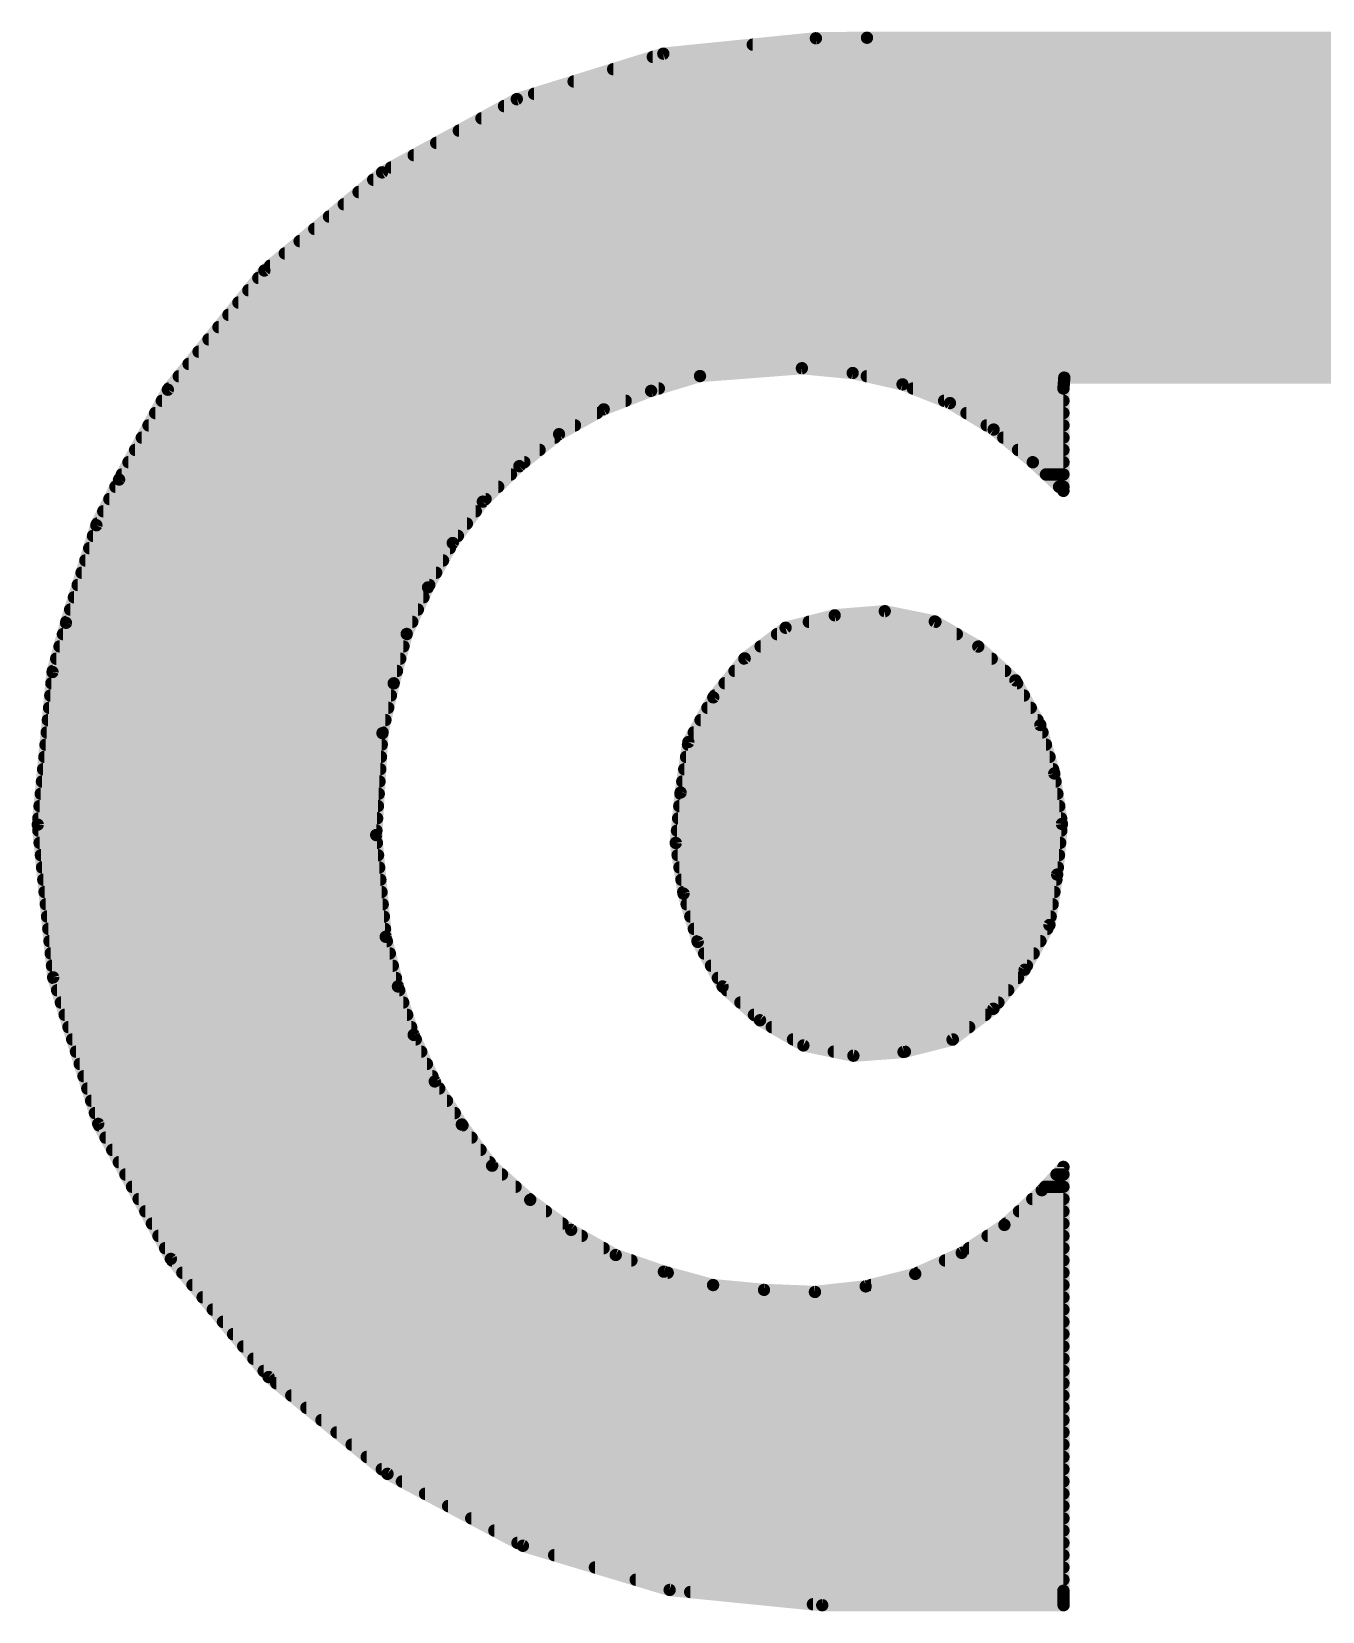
# Model space of a CAD drawing. Extents: x -37 to 70, y -13 to 33.
# Drawn here: x 19.745 to 21.08, y 16.566 to 18.2 of the extents above; entities that cross this region are included whole.
import ezdxf

# ---------------------------------------------------------------- set-up
doc = ezdxf.new("R2010")
doc.units = 0
doc.layers.add('21', color=41, linetype='CONTINUOUS')

msp = doc.modelspace()

# ---------------------------------------------------------------- linework, layer by layer
at = {"layer": '21', "const_width": 0.0127}
for points in [[(20.5566, 18.193), (20.3987, 18.1771)], [(20.4913, 18.1864), (24.0116, 18.1864)], [(20.6094, 18.1935), (20.5566, 18.193)], [(23.941, 18.1935), (20.6094, 18.1935)], [(20.3987, 18.1771), (20.2472, 18.1301)], [(20.3469, 18.161), (24.156, 18.161)], [(20.3879, 18.1737), (24.1095, 18.1737)], [(20.306, 18.1483), (24.1969, 18.1483)], [(20.2472, 18.1301), (20.1079, 18.0543)], [(20.2651, 18.1356), (24.235, 18.1356)], [(20.234, 18.1229), (24.2679, 18.1229)], [(20.1873, 18.0975), (24.316, 18.0975)], [(20.2107, 18.1102), (24.2926, 18.1102)], [(20.1639, 18.0848), (24.3394, 18.0848)], [(20.1406, 18.0721), (24.3628, 18.0721)], [(20.1079, 18.0543), (19.9861, 17.9528)], [(20.0987, 18.0467), (24.4028, 18.0467)], [(20.1172, 18.0594), (24.383, 18.0594)], [(20.0835, 18.034), (24.4197, 18.034)], [(20.0683, 18.0213), (24.4351, 18.0213)], [(20.053, 18.0086), (24.4505, 18.0086)], [(20.0226, 17.9832), (24.4813, 17.9832)], [(20.0378, 17.9959), (24.4659, 17.9959)], [(20.0073, 17.9705), (24.4958, 17.9705)], [(19.9861, 17.9528), (19.8863, 17.8296)], [(19.9921, 17.9578), (24.5088, 17.9578)], [(19.9696, 17.9324), (24.5336, 17.9324)], [(19.9799, 17.9451), (24.5218, 17.9451)], [(19.9593, 17.9197), (24.5441, 17.9197)], [(19.949, 17.907), (24.5546, 17.907)], [(19.9387, 17.8943), (24.5651, 17.8943)], [(19.9181, 17.8689), (24.586, 17.8689)], [(19.9284, 17.8816), (24.5756, 17.8816)], [(19.9078, 17.8562), (24.5964, 17.8562)], [(20.4367, 17.8437), (20.5421, 17.8518)], [(20.5421, 17.8518), (20.5946, 17.8468)], [(19.8976, 17.8435), (20.436, 17.8435)], [(20.3861, 17.8284), (20.4367, 17.8437)], [(20.5946, 17.8468), (20.6461, 17.8351)], [(20.6092, 17.8435), (24.0122, 17.8435)], [(20.6461, 17.8351), (20.6952, 17.8157)], [(20.8126, 17.8308), (20.8135, 17.8421)], [(20.8135, 17.8421), (21.1186, 17.8421)], [(19.8863, 17.8296), (19.8359, 17.7367)], [(19.8801, 17.8181), (20.3598, 17.8181)], [(19.8873, 17.8308), (20.3941, 17.8308)], [(20.3371, 17.8093), (20.3861, 17.8284)], [(20.6569, 17.8308), (20.8126, 17.8308)], [(20.6892, 17.8181), (20.8126, 17.8181)], [(20.8126, 17.725), (20.8126, 17.8308)], [(19.8732, 17.8054), (20.3302, 17.8054)], [(20.2909, 17.7835), (20.3371, 17.8093)], [(20.6952, 17.8157), (20.7404, 17.7884)], [(20.7123, 17.8054), (20.8126, 17.8054)], [(19.8663, 17.7927), (20.3074, 17.7927)], [(20.7332, 17.7927), (20.8126, 17.7927)], [(20.7404, 17.7884), (20.781, 17.7546)], [(19.8594, 17.78), (20.2865, 17.78)], [(20.2499, 17.7505), (20.2909, 17.7835)], [(20.7504, 17.78), (20.8126, 17.78)], [(19.8456, 17.7546), (20.255, 17.7546)], [(19.8525, 17.7673), (20.2708, 17.7673)], [(20.7657, 17.7673), (20.8126, 17.7673)], [(20.7809, 17.7546), (20.8126, 17.7546)], [(20.781, 17.7546), (20.8126, 17.725)], [(19.8359, 17.7367), (19.8123, 17.6895)], [(19.8387, 17.7419), (20.2411, 17.7419)], [(20.2121, 17.7138), (20.2499, 17.7505)], [(20.7945, 17.7419), (20.8126, 17.7419)], [(19.8321, 17.7292), (20.228, 17.7292)], [(20.8081, 17.7292), (20.8126, 17.7292)], [(19.8195, 17.7038), (20.2048, 17.7038)], [(19.8258, 17.7165), (20.2149, 17.7165)], [(20.181, 17.6711), (20.2121, 17.7138)], [(19.8123, 17.6895), (19.781, 17.5885)], [(19.8132, 17.6911), (20.1956, 17.6911)], [(19.8089, 17.6784), (20.1863, 17.6784)], [(20.1553, 17.6251), (20.181, 17.6711)], [(19.805, 17.6657), (20.178, 17.6657)], [(19.7971, 17.6403), (20.1638, 17.6403)], [(19.801, 17.653), (20.1709, 17.653)], [(19.7931, 17.6276), (20.1567, 17.6276)], [(20.1334, 17.577), (20.1553, 17.6251)], [(19.7892, 17.6149), (20.1507, 17.6149)], [(19.7813, 17.5895), (20.1391, 17.5895)], [(19.7853, 17.6022), (20.1449, 17.6022)], [(20.576, 17.5963), (20.5252, 17.5834)], [(20.5493, 17.5895), (20.6802, 17.5895)], [(20.6278, 17.6005), (20.576, 17.5963)], [(20.6796, 17.5899), (20.6278, 17.6005)], [(20.7245, 17.564), (20.6796, 17.5899)], [(19.781, 17.5885), (19.767, 17.5376)], [(19.7778, 17.5768), (20.1333, 17.5768)], [(20.1199, 17.5259), (20.1334, 17.577)], [(20.5252, 17.5834), (20.4829, 17.5517)], [(20.5164, 17.5768), (20.7023, 17.5768)], [(19.7743, 17.5641), (20.13, 17.5641)], [(20.4994, 17.5641), (20.7243, 17.5641)], [(20.763, 17.529), (20.7245, 17.564)], [(19.7708, 17.5514), (20.1266, 17.5514)], [(20.4829, 17.5517), (20.4505, 17.5114)], [(20.4826, 17.5514), (20.7384, 17.5514)], [(19.767, 17.5376), (19.7518, 17.3798)], [(19.7659, 17.526), (20.1199, 17.526)], [(19.7673, 17.5387), (20.1233, 17.5387)], [(20.1083, 17.4744), (20.1199, 17.5259)], [(20.4622, 17.526), (20.7647, 17.526)], [(20.4724, 17.5387), (20.7523, 17.5387)], [(20.7887, 17.4828), (20.763, 17.529)], [(19.7647, 17.5133), (20.117, 17.5133)], [(20.4505, 17.5114), (20.4247, 17.4653)], [(20.452, 17.5133), (20.7717, 17.5133)], [(19.7635, 17.5006), (20.1142, 17.5006)], [(20.4444, 17.5006), (20.7788, 17.5006)], [(19.761, 17.4752), (20.1084, 17.4752)], [(19.7622, 17.4879), (20.1113, 17.4879)], [(20.4303, 17.4752), (20.7909, 17.4752)], [(20.4373, 17.4879), (20.7859, 17.4879)], [(20.8031, 17.4327), (20.7887, 17.4828)], [(19.7598, 17.4625), (20.1075, 17.4625)], [(20.1017, 17.369), (20.1083, 17.4744)], [(20.4247, 17.4653), (20.4167, 17.413)], [(20.4243, 17.4625), (20.7945, 17.4625)], [(19.7586, 17.4498), (20.1067, 17.4498)], [(20.4223, 17.4498), (20.7982, 17.4498)], [(19.7573, 17.4371), (20.106, 17.4371)], [(20.4204, 17.4371), (20.8019, 17.4371)], [(20.8111, 17.3805), (20.8031, 17.4327)], [(19.7549, 17.4117), (20.1044, 17.4117)], [(19.7561, 17.4244), (20.1052, 17.4244)], [(20.4167, 17.413), (20.4116, 17.3608)], [(20.4165, 17.4117), (20.8063, 17.4117)], [(20.4184, 17.4244), (20.8044, 17.4244)], [(19.7536, 17.399), (20.1036, 17.399)], [(20.4153, 17.399), (20.8083, 17.399)], [(19.7518, 17.3798), (19.7677, 17.2219)], [(19.7524, 17.3863), (20.1028, 17.3863)], [(20.4141, 17.3863), (20.8102, 17.3863)], [(20.8061, 17.3282), (20.8111, 17.3805)], [(19.7524, 17.3736), (20.102, 17.3736)], [(19.7537, 17.3609), (20.1025, 17.3609)], [(20.1117, 17.2638), (20.1017, 17.369)], [(20.4116, 17.3609), (20.8092, 17.3609)], [(20.4116, 17.3608), (20.4197, 17.3085)], [(20.4129, 17.3736), (20.8104, 17.3736)], [(19.755, 17.3482), (20.1037, 17.3482)], [(20.4136, 17.3482), (20.808, 17.3482)], [(19.7562, 17.3355), (20.1049, 17.3355)], [(20.4155, 17.3355), (20.8068, 17.3355)], [(20.7981, 17.276), (20.8061, 17.3282)], [(19.7575, 17.3228), (20.1061, 17.3228)], [(20.4175, 17.3228), (20.8053, 17.3228)], [(19.7588, 17.3101), (20.1073, 17.3101)], [(19.7601, 17.2974), (20.1085, 17.2974)], [(20.4194, 17.3101), (20.8033, 17.3101)], [(20.4197, 17.3085), (20.4343, 17.2586)], [(20.4229, 17.2974), (20.8014, 17.2974)], [(19.7614, 17.2847), (20.1097, 17.2847)], [(20.4267, 17.2847), (20.7994, 17.2847)], [(19.7627, 17.272), (20.1109, 17.272)], [(20.1243, 17.2125), (20.1117, 17.2638)], [(20.4304, 17.272), (20.7959, 17.272)], [(20.7725, 17.2298), (20.7981, 17.276)], [(19.7639, 17.2593), (20.1128, 17.2593)], [(19.7652, 17.2466), (20.1159, 17.2466)], [(20.4341, 17.2593), (20.7888, 17.2593)], [(20.4343, 17.2586), (20.4601, 17.2124)], [(20.441, 17.2466), (20.7818, 17.2466)], [(19.7665, 17.2339), (20.119, 17.2339)], [(20.4481, 17.2339), (20.7748, 17.2339)], [(20.7401, 17.1893), (20.7725, 17.2298)], [(19.7677, 17.2219), (19.8143, 17.0703)], [(19.7679, 17.2212), (20.1222, 17.2212)], [(20.4552, 17.2212), (20.7656, 17.2212)], [(19.7718, 17.2085), (20.1256, 17.2085)], [(20.1406, 17.1624), (20.1243, 17.2125)], [(20.4601, 17.2124), (20.4987, 17.1775)], [(20.4644, 17.2085), (20.7555, 17.2085)], [(19.7757, 17.1958), (20.1297, 17.1958)], [(19.7796, 17.1831), (20.1338, 17.1831)], [(20.4785, 17.1958), (20.7453, 17.1958)], [(20.4925, 17.1831), (20.7319, 17.1831)], [(20.698, 17.1575), (20.7401, 17.1893)], [(19.7835, 17.1704), (20.138, 17.1704)], [(20.4987, 17.1775), (20.5436, 17.1515)], [(20.511, 17.1704), (20.7151, 17.1704)], [(19.7874, 17.1577), (20.1427, 17.1577)], [(20.1624, 17.1142), (20.1406, 17.1624)], [(20.5329, 17.1577), (20.6982, 17.1577)], [(20.5436, 17.1515), (20.5954, 17.1408)], [(20.6471, 17.1446), (20.698, 17.1575)], [(19.7913, 17.145), (20.1484, 17.145)], [(19.7952, 17.1323), (20.1542, 17.1323)], [(20.5751, 17.145), (20.6486, 17.145)], [(20.5954, 17.1408), (20.6471, 17.1446)], [(19.7991, 17.1196), (20.1599, 17.1196)], [(19.803, 17.1069), (20.167, 17.1069)], [(20.1904, 17.0696), (20.1624, 17.1142)], [(19.807, 17.0942), (20.175, 17.0942)], [(19.8109, 17.0815), (20.183, 17.0815)], [(19.8143, 17.0703), (19.8895, 16.9307)], [(19.8151, 17.0688), (20.191, 17.0688)], [(20.2217, 17.0271), (20.1904, 17.0696)], [(19.8219, 17.0561), (20.2004, 17.0561)], [(19.8288, 17.0434), (20.2097, 17.0434)], [(19.8356, 17.0307), (20.2191, 17.0307)], [(19.8424, 17.018), (20.2319, 17.018)], [(20.2611, 16.9918), (20.2217, 17.0271)], [(20.8126, 17.0258), (20.7903, 17.0017)], [(20.8054, 17.018), (20.8126, 17.018)], [(20.8126, 16.5875), (20.8126, 17.0258)], [(19.8493, 17.0053), (20.246, 17.0053)], [(20.7903, 17.0017), (20.7516, 16.9659)], [(20.7936, 17.0053), (20.8126, 17.0053)], [(19.8561, 16.9926), (20.2602, 16.9926)], [(20.3034, 16.9606), (20.2611, 16.9918)], [(20.7804, 16.9926), (20.8126, 16.9926)], [(19.863, 16.9799), (20.2773, 16.9799)], [(20.7667, 16.9799), (20.8126, 16.9799)], [(19.8698, 16.9672), (20.2945, 16.9672)], [(19.8766, 16.9545), (20.3144, 16.9545)], [(20.3495, 16.9347), (20.3034, 16.9606)], [(20.7516, 16.9659), (20.7074, 16.9369)], [(20.7342, 16.9545), (20.8126, 16.9545)], [(20.753, 16.9672), (20.8126, 16.9672)], [(19.8835, 16.9418), (20.337, 16.9418)], [(20.7074, 16.9369), (20.6593, 16.9152)], [(20.7149, 16.9418), (20.8126, 16.9418)], [(19.8895, 16.9307), (19.9906, 16.8085)], [(19.8907, 16.9291), (20.3658, 16.9291)], [(20.3994, 16.9175), (20.3495, 16.9347)], [(20.6901, 16.9291), (20.8126, 16.9291)], [(19.9013, 16.9164), (20.4033, 16.9164)], [(19.9118, 16.9037), (20.45, 16.9037)], [(20.4502, 16.9036), (20.3994, 16.9175)], [(20.5029, 16.8986), (20.4502, 16.9036)], [(20.6593, 16.9152), (20.6081, 16.9023)], [(20.6137, 16.9037), (20.8126, 16.9037)], [(20.662, 16.9164), (20.8126, 16.9164)], [(19.9223, 16.891), (20.8126, 16.891)], [(20.5556, 16.8965), (20.5029, 16.8986)], [(20.6081, 16.9023), (20.5556, 16.8965)], [(19.9328, 16.8783), (20.8126, 16.8783)], [(19.9433, 16.8656), (20.8126, 16.8656)], [(19.9538, 16.8529), (20.8126, 16.8529)], [(19.9643, 16.8402), (20.8126, 16.8402)], [(19.9748, 16.8275), (20.8126, 16.8275)], [(19.9854, 16.8148), (20.8126, 16.8148)], [(19.9906, 16.8085), (20.1135, 16.7084)], [(19.9984, 16.8021), (20.8126, 16.8021)], [(20.014, 16.7894), (20.8126, 16.7894)], [(20.0296, 16.7767), (20.8126, 16.7767)], [(20.0452, 16.764), (20.8126, 16.764)], [(20.0608, 16.7513), (20.8126, 16.7513)], [(20.0764, 16.7386), (20.8126, 16.7386)], [(20.092, 16.7259), (20.8126, 16.7259)], [(20.1076, 16.7132), (20.8126, 16.7132)], [(20.1135, 16.7084), (20.2535, 16.634)], [(20.1284, 16.7005), (20.8126, 16.7005)], [(20.1523, 16.6878), (20.8126, 16.6878)], [(20.1762, 16.6751), (20.8126, 16.6751)], [(20.2001, 16.6624), (20.8126, 16.6624)], [(20.224, 16.6497), (20.8126, 16.6497)], [(20.2479, 16.637), (20.8126, 16.637)], [(20.2535, 16.634), (20.4053, 16.5883)], [(20.2859, 16.6243), (20.8126, 16.6243)], [(20.328, 16.6116), (20.8126, 16.6116)], [(20.3702, 16.5989), (20.8126, 16.5989)], [(20.4053, 16.5883), (20.5631, 16.5725)], [(20.4266, 16.5862), (20.8126, 16.5862)], [(20.8128, 16.5725), (20.8126, 16.5875)], [(20.5535, 16.5735), (20.8128, 16.5735)], [(20.5631, 16.5725), (20.8128, 16.5725)]]:
    msp.add_lwpolyline(points, dxfattribs=at)
at = {"layer": '21', "const_width": 0.0064}
for points in [[(20.4913, 18.1896, 1), (20.4913, 18.1832)], [(20.5566, 18.1962, 1), (20.5566, 18.1898)], [(20.5569, 18.1898, 1), (20.5563, 18.1961)], [(20.6094, 18.1967, 1), (20.6094, 18.1904)], [(20.6095, 18.1904, 1), (20.6094, 18.1967)], [(20.3469, 18.1642, 1), (20.3469, 18.1578)], [(20.3879, 18.1769, 1), (20.3879, 18.1705)], [(20.3984, 18.1802, 1), (20.3991, 18.1739)], [(20.3997, 18.174, 1), (20.3978, 18.1801)], [(20.306, 18.1515, 1), (20.306, 18.1451)], [(20.2463, 18.1331, 1), (20.2482, 18.127)], [(20.2487, 18.1273, 1), (20.2457, 18.1329)], [(20.2651, 18.1388, 1), (20.2651, 18.1324)], [(20.234, 18.1261, 1), (20.234, 18.1197)], [(20.1873, 18.1007, 1), (20.1873, 18.0943)], [(20.2107, 18.1134, 1), (20.2107, 18.107)], [(20.1639, 18.088, 1), (20.1639, 18.0816)], [(20.1406, 18.0753, 1), (20.1406, 18.0689)], [(20.0987, 18.0499, 1), (20.0987, 18.0435)], [(20.1064, 18.0571, 1), (20.1094, 18.0515)], [(20.1099, 18.0519, 1), (20.1058, 18.0568)], [(20.1172, 18.0626, 1), (20.1172, 18.0562)], [(20.0835, 18.0372, 1), (20.0835, 18.0308)], [(20.0683, 18.0245, 1), (20.0683, 18.0181)], [(20.053, 18.0118, 1), (20.053, 18.0054)], [(20.0226, 17.9864, 1), (20.0226, 17.98)], [(20.0378, 17.9991, 1), (20.0378, 17.9927)], [(20.0073, 17.9737, 1), (20.0073, 17.9673)], [(19.9841, 17.9552, 1), (19.9881, 17.9504)], [(19.9886, 17.9508, 1), (19.9836, 17.9548)], [(19.9921, 17.961, 1), (19.9921, 17.9546)], [(19.9696, 17.9356, 1), (19.9696, 17.9292)], [(19.9799, 17.9483, 1), (19.9799, 17.9419)], [(19.9593, 17.9229, 1), (19.9593, 17.9165)], [(19.949, 17.9102, 1), (19.949, 17.9038)], [(19.9387, 17.8975, 1), (19.9387, 17.8911)], [(19.9181, 17.8721, 1), (19.9181, 17.8657)], [(19.9284, 17.8848, 1), (19.9284, 17.8784)], [(19.9078, 17.8594, 1), (19.9078, 17.853)], [(20.5424, 17.8549, 1), (20.5418, 17.8486)], [(20.5423, 17.8486, 1), (20.5418, 17.855)], [(19.8976, 17.8467, 1), (19.8976, 17.8403)], [(20.4365, 17.8469, 1), (20.437, 17.8405)], [(20.4377, 17.8407, 1), (20.4358, 17.8467)], [(20.436, 17.8403, 1), (20.436, 17.8467)], [(20.5954, 17.8499, 1), (20.5939, 17.8437)], [(20.5943, 17.8437, 1), (20.5949, 17.85)], [(20.6092, 17.8467, 1), (20.6092, 17.8403)], [(20.6473, 17.838, 1), (20.645, 17.8321)], [(20.6454, 17.832, 1), (20.6468, 17.8382)], [(20.8135, 17.8453, 1), (20.8135, 17.8389)], [(20.8167, 17.8418, 1), (20.8104, 17.8423)], [(19.8801, 17.8213, 1), (19.8801, 17.8149)], [(19.8838, 17.8316, 1), (19.8888, 17.8276)], [(19.8891, 17.8281, 1), (19.8835, 17.8311)], [(19.8873, 17.834, 1), (19.8873, 17.8276)], [(20.3598, 17.8149, 1), (20.3598, 17.8213)], [(20.3852, 17.8314, 1), (20.3871, 17.8253)], [(20.3873, 17.8254, 1), (20.385, 17.8313)], [(20.3941, 17.8276, 1), (20.3941, 17.834)], [(20.6569, 17.834, 1), (20.6569, 17.8276)], [(20.6892, 17.8213, 1), (20.6892, 17.8149)], [(20.8158, 17.8308, 1), (20.8094, 17.8308)], [(20.8094, 17.8311, 1), (20.8158, 17.8305)], [(20.8126, 17.8276, 1), (20.8126, 17.834)], [(20.8126, 17.8149, 1), (20.8126, 17.8213)], [(19.8732, 17.8086, 1), (19.8732, 17.8022)], [(20.3302, 17.8022, 1), (20.3302, 17.8086)], [(20.336, 17.8122, 1), (20.3383, 17.8063)], [(20.3387, 17.8065, 1), (20.3356, 17.812)], [(20.6969, 17.8184, 1), (20.6936, 17.813)], [(20.6941, 17.8128, 1), (20.6964, 17.8187)], [(20.7123, 17.8086, 1), (20.7123, 17.8022)], [(20.8126, 17.8022, 1), (20.8126, 17.8086)], [(19.8663, 17.7959, 1), (19.8663, 17.7895)], [(20.3074, 17.7895, 1), (20.3074, 17.7959)], [(20.7332, 17.7959, 1), (20.7332, 17.7895)], [(20.7424, 17.7908, 1), (20.7384, 17.7859)], [(20.7388, 17.7856, 1), (20.742, 17.7911)], [(20.8126, 17.7895, 1), (20.8126, 17.7959)], [(19.8594, 17.7832, 1), (19.8594, 17.7768)], [(20.2865, 17.7768, 1), (20.2865, 17.7832)], [(20.2894, 17.7863, 1), (20.2925, 17.7808)], [(20.2929, 17.7811, 1), (20.2889, 17.786)], [(20.7504, 17.7832, 1), (20.7504, 17.7768)], [(20.8126, 17.7768, 1), (20.8126, 17.7832)], [(19.8456, 17.7578, 1), (19.8456, 17.7514)], [(19.8525, 17.7705, 1), (19.8525, 17.7641)], [(20.255, 17.7514, 1), (20.255, 17.7578)], [(20.2708, 17.7641, 1), (20.2708, 17.7705)], [(20.7657, 17.7705, 1), (20.7657, 17.7641)], [(20.7809, 17.7578, 1), (20.7809, 17.7514)], [(20.7831, 17.7569, 1), (20.7788, 17.7522)], [(20.7789, 17.7521, 1), (20.783, 17.757)], [(20.8126, 17.7641, 1), (20.8126, 17.7705)], [(20.8126, 17.7514, 1), (20.8126, 17.7578)], [(19.8387, 17.7352, 1), (19.833, 17.7381)], [(19.8387, 17.7451, 1), (19.8387, 17.7387)], [(20.2411, 17.7387, 1), (20.2411, 17.7451)], [(20.2479, 17.753, 1), (20.2519, 17.748)], [(20.2521, 17.7482, 1), (20.2477, 17.7528)], [(20.7945, 17.7451, 1), (20.7945, 17.7387)], [(20.8126, 17.7387, 1), (20.8126, 17.7451)], [(19.8321, 17.7324, 1), (19.8321, 17.726)], [(19.8331, 17.7382, 1), (19.8386, 17.7351)], [(20.228, 17.726, 1), (20.228, 17.7324)], [(20.8081, 17.7324, 1), (20.8081, 17.726)], [(20.8094, 17.725, 1), (20.8158, 17.725)], [(20.8104, 17.7227, 1), (20.8148, 17.7273)], [(20.8126, 17.726, 1), (20.8126, 17.7324)], [(19.8195, 17.707, 1), (19.8195, 17.7006)], [(19.8258, 17.7197, 1), (19.8258, 17.7133)], [(20.2048, 17.7006, 1), (20.2048, 17.707)], [(20.2099, 17.7161, 1), (20.2143, 17.7115)], [(20.2147, 17.7119, 1), (20.2096, 17.7157)], [(20.2149, 17.7133, 1), (20.2149, 17.7197)], [(19.8095, 17.6909, 1), (19.8152, 17.688)], [(19.8154, 17.6885, 1), (19.8093, 17.6904)], [(19.8132, 17.6943, 1), (19.8132, 17.6879)], [(20.1956, 17.6879, 1), (20.1956, 17.6943)], [(19.8089, 17.6816, 1), (19.8089, 17.6752)], [(20.1837, 17.6695, 1), (20.1782, 17.6726)], [(20.1863, 17.6752, 1), (20.1863, 17.6816)], [(19.805, 17.6689, 1), (19.805, 17.6625)], [(20.1784, 17.6729, 1), (20.1835, 17.6692)], [(20.178, 17.6625, 1), (20.178, 17.6689)], [(19.7971, 17.6435, 1), (19.7971, 17.6371)], [(19.801, 17.6562, 1), (19.801, 17.6498)], [(20.1638, 17.6371, 1), (20.1638, 17.6435)], [(20.1709, 17.6498, 1), (20.1709, 17.6562)], [(19.7931, 17.6308, 1), (19.7931, 17.6244)], [(20.1526, 17.6266, 1), (20.1581, 17.6236)], [(20.1582, 17.6238, 1), (20.1525, 17.6264)], [(20.1567, 17.6244, 1), (20.1567, 17.6308)], [(19.7892, 17.6181, 1), (19.7892, 17.6117)], [(20.1507, 17.6117, 1), (20.1507, 17.6181)], [(19.7813, 17.5927, 1), (19.7813, 17.5863)], [(19.7853, 17.6054, 1), (19.7853, 17.599)], [(20.1391, 17.5863, 1), (20.1391, 17.5927)], [(20.1449, 17.599, 1), (20.1449, 17.6054)], [(20.5493, 17.5927, 1), (20.5493, 17.5863)], [(20.5758, 17.5994, 1), (20.5763, 17.5931)], [(20.5768, 17.5932, 1), (20.5752, 17.5993)], [(20.6284, 17.6036, 1), (20.6272, 17.5974)], [(20.6281, 17.5974, 1), (20.6275, 17.6037)], [(20.6812, 17.5926, 1), (20.678, 17.5871)], [(20.6789, 17.5868, 1), (20.6802, 17.593)], [(20.6802, 17.5863, 1), (20.6802, 17.5927)], [(19.7778, 17.58, 1), (19.7778, 17.5736)], [(19.784, 17.5876, 1), (19.7779, 17.5893)], [(19.778, 17.5894, 1), (19.784, 17.5875)], [(20.1305, 17.5783, 1), (20.1362, 17.5757)], [(20.1364, 17.5762, 1), (20.1303, 17.5778)], [(20.1333, 17.5736, 1), (20.1333, 17.58)], [(20.5164, 17.58, 1), (20.5164, 17.5736)], [(20.5245, 17.5865, 1), (20.526, 17.5803)], [(20.5271, 17.5809, 1), (20.5233, 17.586)], [(20.7023, 17.5736, 1), (20.7023, 17.58)], [(19.7743, 17.5673, 1), (19.7743, 17.5609)], [(20.13, 17.5609, 1), (20.13, 17.5673)], [(20.4994, 17.5673, 1), (20.4994, 17.5609)], [(20.7266, 17.5663, 1), (20.7224, 17.5616)], [(20.7229, 17.5612, 1), (20.7261, 17.5667)], [(20.7243, 17.5609, 1), (20.7243, 17.5673)], [(19.7708, 17.5546, 1), (19.7708, 17.5482)], [(20.1266, 17.5482, 1), (20.1266, 17.5546)], [(20.4826, 17.5546, 1), (20.4826, 17.5482)], [(20.481, 17.5543, 1), (20.4848, 17.5492)], [(20.4854, 17.5497, 1), (20.4804, 17.5537)], [(20.7384, 17.5482, 1), (20.7384, 17.5546)], [(19.7659, 17.5292, 1), (19.7659, 17.5228)], [(19.7702, 17.5373, 1), (19.7639, 17.5379)], [(19.764, 17.5384, 1), (19.7701, 17.5368)], [(19.7673, 17.5419, 1), (19.7673, 17.5355)], [(20.123, 17.5252, 1), (20.1168, 17.5266)], [(20.1199, 17.5228, 1), (20.1199, 17.5292)], [(20.1233, 17.5355, 1), (20.1233, 17.5419)], [(20.4622, 17.5292, 1), (20.4622, 17.5228)], [(20.4724, 17.5419, 1), (20.4724, 17.5355)], [(20.7523, 17.5355, 1), (20.7523, 17.5419)], [(20.7658, 17.5305, 1), (20.7602, 17.5274)], [(20.7609, 17.5266, 1), (20.7651, 17.5313)], [(20.7647, 17.5228, 1), (20.7647, 17.5292)], [(19.7647, 17.5165, 1), (19.7647, 17.5101)], [(20.1168, 17.5267, 1), (20.123, 17.5251)], [(20.117, 17.5101, 1), (20.117, 17.5165)], [(20.448, 17.5134, 1), (20.4529, 17.5094)], [(20.4532, 17.5099, 1), (20.4477, 17.513)], [(20.452, 17.5165, 1), (20.452, 17.5101)], [(20.7717, 17.5101, 1), (20.7717, 17.5165)], [(19.7635, 17.5038, 1), (19.7635, 17.4974)], [(20.1142, 17.4974, 1), (20.1142, 17.5038)], [(20.4444, 17.5038, 1), (20.4444, 17.4974)], [(20.7788, 17.4974, 1), (20.7788, 17.5038)], [(19.761, 17.4784, 1), (19.761, 17.472)], [(19.7622, 17.4911, 1), (19.7622, 17.4847)], [(20.1084, 17.472, 1), (20.1084, 17.4784)], [(20.1113, 17.4847, 1), (20.1113, 17.4911)], [(20.4303, 17.4784, 1), (20.4303, 17.472)], [(20.4373, 17.4911, 1), (20.4373, 17.4847)], [(20.7918, 17.4837, 1), (20.7857, 17.4819)], [(20.7859, 17.4847, 1), (20.7859, 17.4911)], [(20.7859, 17.4813, 1), (20.7915, 17.4843)], [(20.7909, 17.472, 1), (20.7909, 17.4784)], [(19.7598, 17.4657, 1), (19.7598, 17.4593)], [(20.1114, 17.4742, 1), (20.1051, 17.4746)], [(20.1052, 17.4751, 1), (20.1114, 17.4737)], [(20.1075, 17.4593, 1), (20.1075, 17.4657)], [(20.4243, 17.4657, 1), (20.4243, 17.4593)], [(20.4219, 17.4668, 1), (20.4275, 17.4637)], [(20.4278, 17.4648, 1), (20.4216, 17.4657)], [(20.7945, 17.4593, 1), (20.7945, 17.4657)], [(19.7586, 17.453, 1), (19.7586, 17.4466)], [(20.1067, 17.4466, 1), (20.1067, 17.453)], [(20.4223, 17.453, 1), (20.4223, 17.4466)], [(20.7982, 17.4466, 1), (20.7982, 17.453)], [(19.7573, 17.4403, 1), (19.7573, 17.4339)], [(20.106, 17.4339, 1), (20.106, 17.4403)], [(20.4204, 17.4403, 1), (20.4204, 17.4339)], [(20.8063, 17.4332, 1), (20.8, 17.4323)], [(20.8001, 17.4319, 1), (20.8062, 17.4336)], [(20.8019, 17.4339, 1), (20.8019, 17.4403)], [(19.7549, 17.4149, 1), (19.7549, 17.4085)], [(19.7561, 17.4276, 1), (19.7561, 17.4212)], [(20.1044, 17.4085, 1), (20.1044, 17.4149)], [(20.1052, 17.4212, 1), (20.1052, 17.4276)], [(20.4165, 17.4149, 1), (20.4165, 17.4085)], [(20.4198, 17.4127, 1), (20.4135, 17.4133)], [(20.4135, 17.4135, 1), (20.4198, 17.4125)], [(20.4184, 17.4276, 1), (20.4184, 17.4212)], [(20.8044, 17.4212, 1), (20.8044, 17.4276)], [(20.8063, 17.4085, 1), (20.8063, 17.4149)], [(19.7536, 17.4022, 1), (19.7536, 17.3958)], [(20.1036, 17.3958, 1), (20.1036, 17.4022)], [(20.4153, 17.4022, 1), (20.4153, 17.3958)], [(20.8083, 17.3958, 1), (20.8083, 17.4022)], [(19.7549, 17.3801, 1), (19.7486, 17.3794)], [(19.7486, 17.3801, 1), (19.7549, 17.3795)], [(19.7524, 17.3895, 1), (19.7524, 17.3831)], [(20.1028, 17.3831, 1), (20.1028, 17.3895)], [(20.4141, 17.3895, 1), (20.4141, 17.3831)], [(20.8142, 17.3802, 1), (20.8079, 17.3808)], [(20.8079, 17.38, 1), (20.8142, 17.381)], [(20.8102, 17.3831, 1), (20.8102, 17.3895)], [(19.7524, 17.3768, 1), (19.7524, 17.3704)], [(19.7537, 17.3641, 1), (19.7537, 17.3577)], [(20.1049, 17.3693, 1), (20.0986, 17.3687)], [(20.0986, 17.3692, 1), (20.1049, 17.3688)], [(20.102, 17.3704, 1), (20.102, 17.3768)], [(20.1025, 17.3577, 1), (20.1025, 17.3641)], [(20.4116, 17.3641, 1), (20.4116, 17.3577)], [(20.4148, 17.3613, 1), (20.4085, 17.3603)], [(20.4129, 17.3768, 1), (20.4129, 17.3704)], [(20.8092, 17.3577, 1), (20.8092, 17.3641)], [(20.8104, 17.3704, 1), (20.8104, 17.3768)], [(19.755, 17.3514, 1), (19.755, 17.345)], [(20.1037, 17.345, 1), (20.1037, 17.3514)], [(20.4085, 17.3611, 1), (20.4148, 17.3605)], [(20.4136, 17.3514, 1), (20.4136, 17.345)], [(20.808, 17.345, 1), (20.808, 17.3514)], [(19.7562, 17.3387, 1), (19.7562, 17.3323)], [(20.1049, 17.3323, 1), (20.1049, 17.3387)], [(20.4155, 17.3387, 1), (20.4155, 17.3323)], [(20.8092, 17.3277, 1), (20.803, 17.3287)], [(20.8068, 17.3323, 1), (20.8068, 17.3387)], [(19.7575, 17.326, 1), (19.7575, 17.3196)], [(20.1061, 17.3196, 1), (20.1061, 17.326)], [(20.4175, 17.326, 1), (20.4175, 17.3196)], [(20.8029, 17.3285, 1), (20.8093, 17.3279)], [(20.8053, 17.3196, 1), (20.8053, 17.326)], [(19.7588, 17.3133, 1), (19.7588, 17.3069)], [(19.7601, 17.3006, 1), (19.7601, 17.2942)], [(20.1073, 17.3069, 1), (20.1073, 17.3133)], [(20.1085, 17.2942, 1), (20.1085, 17.3006)], [(20.4194, 17.3133, 1), (20.4194, 17.3069)], [(20.4227, 17.3094, 1), (20.4166, 17.3076)], [(20.4165, 17.308, 1), (20.4228, 17.309)], [(20.4229, 17.3006, 1), (20.4229, 17.2942)], [(20.8014, 17.2942, 1), (20.8014, 17.3006)], [(20.8033, 17.3069, 1), (20.8033, 17.3133)], [(19.7614, 17.2879, 1), (19.7614, 17.2815)], [(20.1097, 17.2815, 1), (20.1097, 17.2879)], [(20.4267, 17.2879, 1), (20.4267, 17.2815)], [(20.7994, 17.2815, 1), (20.7994, 17.2879)], [(19.7627, 17.2752, 1), (19.7627, 17.2688)], [(20.1147, 17.2646, 1), (20.1086, 17.2631)], [(20.1109, 17.2688, 1), (20.1109, 17.2752)], [(20.4304, 17.2752, 1), (20.4304, 17.2688)], [(20.7949, 17.2765, 1), (20.8012, 17.2755)], [(20.8009, 17.2744, 1), (20.7953, 17.2775)], [(20.7959, 17.2688, 1), (20.7959, 17.2752)], [(19.7639, 17.2625, 1), (19.7639, 17.2561)], [(19.7652, 17.2498, 1), (19.7652, 17.2434)], [(20.1085, 17.2635, 1), (20.1148, 17.2641)], [(20.1128, 17.2561, 1), (20.1128, 17.2625)], [(20.1159, 17.2434, 1), (20.1159, 17.2498)], [(20.4341, 17.2625, 1), (20.4341, 17.2561)], [(20.4371, 17.2601, 1), (20.4316, 17.257)], [(20.4313, 17.2577, 1), (20.4374, 17.2594)], [(20.441, 17.2498, 1), (20.441, 17.2434)], [(20.7818, 17.2434, 1), (20.7818, 17.2498)], [(20.7888, 17.2561, 1), (20.7888, 17.2625)], [(19.7665, 17.2371, 1), (19.7665, 17.2307)], [(20.119, 17.2307, 1), (20.119, 17.2371)], [(20.4481, 17.2371, 1), (20.4481, 17.2307)], [(20.7749, 17.2278, 1), (20.77, 17.2317)], [(20.7748, 17.2307, 1), (20.7748, 17.2371)], [(19.7645, 17.2216, 1), (19.7709, 17.2222)], [(19.7707, 17.2228, 1), (19.7647, 17.221)], [(19.7679, 17.2244, 1), (19.7679, 17.218)], [(20.1222, 17.218, 1), (20.1222, 17.2244)], [(20.4552, 17.2244, 1), (20.4552, 17.218)], [(20.7656, 17.218, 1), (20.7656, 17.2244)], [(20.7697, 17.2313, 1), (20.7752, 17.2282)], [(19.7718, 17.2117, 1), (19.7718, 17.2053)], [(20.1273, 17.2135, 1), (20.1213, 17.2115)], [(20.1212, 17.2117, 1), (20.1274, 17.2132)], [(20.1256, 17.2053, 1), (20.1256, 17.2117)], [(20.4622, 17.2148, 1), (20.458, 17.21)], [(20.4573, 17.2108, 1), (20.4629, 17.2139)], [(20.4644, 17.2117, 1), (20.4644, 17.2053)], [(20.7555, 17.2053, 1), (20.7555, 17.2117)], [(19.7757, 17.199, 1), (19.7757, 17.1926)], [(19.7796, 17.1863, 1), (19.7796, 17.1799)], [(20.1297, 17.1926, 1), (20.1297, 17.199)], [(20.1338, 17.1799, 1), (20.1338, 17.1863)], [(20.4785, 17.199, 1), (20.4785, 17.1926)], [(20.4925, 17.1863, 1), (20.4925, 17.1799)], [(20.7319, 17.1799, 1), (20.7319, 17.1863)], [(20.7377, 17.1913, 1), (20.7426, 17.1873)], [(20.7421, 17.1868, 1), (20.7382, 17.1919)], [(20.7453, 17.1926, 1), (20.7453, 17.199)], [(19.7835, 17.1736, 1), (19.7835, 17.1672)], [(20.138, 17.1672, 1), (20.138, 17.1736)], [(20.5003, 17.1802, 1), (20.4971, 17.1748)], [(20.4966, 17.1751, 1), (20.5009, 17.1799)], [(20.511, 17.1736, 1), (20.511, 17.1672)], [(20.7151, 17.1672, 1), (20.7151, 17.1736)], [(19.7874, 17.1609, 1), (19.7874, 17.1545)], [(20.1435, 17.1637, 1), (20.1377, 17.1611)], [(20.1375, 17.1614, 1), (20.1436, 17.1634)], [(20.1427, 17.1545, 1), (20.1427, 17.1609)], [(20.5329, 17.1609, 1), (20.5329, 17.1545)], [(20.5442, 17.1546, 1), (20.543, 17.1484)], [(20.542, 17.1487, 1), (20.5452, 17.1542)], [(20.696, 17.16, 1), (20.6999, 17.1549)], [(20.6987, 17.1544, 1), (20.6972, 17.1606)], [(20.6982, 17.1545, 1), (20.6982, 17.1609)], [(19.7913, 17.1482, 1), (19.7913, 17.1418)], [(19.7952, 17.1355, 1), (19.7952, 17.1291)], [(20.1484, 17.1418, 1), (20.1484, 17.1482)], [(20.1542, 17.1291, 1), (20.1542, 17.1355)], [(20.5751, 17.1482, 1), (20.5751, 17.1418)], [(20.5951, 17.144, 1), (20.5956, 17.1377)], [(20.5947, 17.1377, 1), (20.596, 17.1439)], [(20.6464, 17.1477, 1), (20.6479, 17.1416)], [(20.6474, 17.1415, 1), (20.6469, 17.1478)], [(20.6486, 17.1418, 1), (20.6486, 17.1482)], [(19.7991, 17.1228, 1), (19.7991, 17.1164)], [(20.1599, 17.1164, 1), (20.1599, 17.1228)], [(19.803, 17.1101, 1), (19.803, 17.1037)], [(20.1651, 17.1159, 1), (20.1597, 17.1125)], [(20.1595, 17.1129, 1), (20.1653, 17.1155)], [(20.167, 17.1037, 1), (20.167, 17.1101)], [(19.807, 17.0974, 1), (19.807, 17.091)], [(20.175, 17.091, 1), (20.175, 17.0974)], [(19.8109, 17.0847, 1), (19.8109, 17.0783)], [(19.8171, 17.0718, 1), (19.8115, 17.0688)], [(19.8113, 17.0694, 1), (19.8173, 17.0712)], [(19.8151, 17.072, 1), (19.8151, 17.0656)], [(20.183, 17.0783, 1), (20.183, 17.0847)], [(20.193, 17.0715, 1), (20.1878, 17.0678)], [(20.1877, 17.0679, 1), (20.1931, 17.0713)], [(20.191, 17.0656, 1), (20.191, 17.072)], [(19.8219, 17.0593, 1), (19.8219, 17.0529)], [(20.2004, 17.0529, 1), (20.2004, 17.0593)], [(19.8288, 17.0466, 1), (19.8288, 17.0402)], [(20.2097, 17.0402, 1), (20.2097, 17.0466)], [(19.8356, 17.0339, 1), (19.8356, 17.0275)], [(19.8424, 17.0212, 1), (19.8424, 17.0148)], [(20.2239, 17.0295, 1), (20.2196, 17.0247)], [(20.2191, 17.0275, 1), (20.2191, 17.0339)], [(20.2192, 17.0252, 1), (20.2243, 17.029)], [(20.2319, 17.0148, 1), (20.2319, 17.0212)], [(20.8054, 17.0212, 1), (20.8054, 17.0148)], [(20.8158, 17.0258, 1), (20.8094, 17.0258)], [(20.8149, 17.0236, 1), (20.8103, 17.0279)], [(20.8126, 17.0148, 1), (20.8126, 17.0212)], [(19.8493, 17.0085, 1), (19.8493, 17.0021)], [(20.246, 17.0021, 1), (20.246, 17.0085)], [(20.7924, 16.9994, 1), (20.7881, 17.0041)], [(20.7936, 17.0085, 1), (20.7936, 17.0021)], [(20.8126, 17.0021, 1), (20.8126, 17.0085)], [(19.8561, 16.9958, 1), (19.8561, 16.9894)], [(20.263, 16.9943, 1), (20.2592, 16.9892)], [(20.259, 16.9894, 1), (20.2632, 16.9942)], [(20.2602, 16.9894, 1), (20.2602, 16.9958)], [(20.7804, 16.9958, 1), (20.7804, 16.9894)], [(20.7879, 17.0039, 1), (20.7926, 16.9996)], [(20.8126, 16.9894, 1), (20.8126, 16.9958)], [(19.863, 16.9831, 1), (19.863, 16.9767)], [(20.2773, 16.9767, 1), (20.2773, 16.9831)], [(20.7667, 16.9831, 1), (20.7667, 16.9767)], [(20.8126, 16.9767, 1), (20.8126, 16.9831)], [(19.8698, 16.9704, 1), (19.8698, 16.964)], [(19.8766, 16.9577, 1), (19.8766, 16.9513)], [(20.2945, 16.964, 1), (20.2945, 16.9704)], [(20.305, 16.9634, 1), (20.3019, 16.9579)], [(20.3016, 16.9581, 1), (20.3053, 16.9632)], [(20.3144, 16.9513, 1), (20.3144, 16.9577)], [(20.7342, 16.9577, 1), (20.7342, 16.9513)], [(20.7494, 16.9682, 1), (20.7537, 16.9635)], [(20.753, 16.9704, 1), (20.753, 16.964)], [(20.7533, 16.9632, 1), (20.7498, 16.9685)], [(20.8126, 16.964, 1), (20.8126, 16.9704)], [(20.8126, 16.9513, 1), (20.8126, 16.9577)], [(19.8835, 16.945, 1), (19.8835, 16.9386)], [(20.337, 16.9386, 1), (20.337, 16.945)], [(20.7057, 16.9396, 1), (20.7092, 16.9343)], [(20.7087, 16.934, 1), (20.7061, 16.9398)], [(20.7149, 16.945, 1), (20.7149, 16.9386)], [(20.8126, 16.9386, 1), (20.8126, 16.945)], [(19.8919, 16.9327, 1), (19.887, 16.9286)], [(19.8867, 16.9292, 1), (19.8922, 16.9322)], [(19.8907, 16.9323, 1), (19.8907, 16.9259)], [(20.3506, 16.9377, 1), (20.3485, 16.9317)], [(20.348, 16.932, 1), (20.3511, 16.9375)], [(20.3658, 16.9259, 1), (20.3658, 16.9323)], [(20.6901, 16.9323, 1), (20.6901, 16.9259)], [(20.8126, 16.9259, 1), (20.8126, 16.9323)], [(19.9013, 16.9196, 1), (19.9013, 16.9132)], [(19.9118, 16.9069, 1), (19.9118, 16.9005)], [(20.4002, 16.9205, 1), (20.3985, 16.9144)], [(20.3983, 16.9145, 1), (20.4004, 16.9205)], [(20.4033, 16.9132, 1), (20.4033, 16.9196)], [(20.4505, 16.9068, 1), (20.4499, 16.9005)], [(20.4494, 16.9006, 1), (20.4511, 16.9067)], [(20.45, 16.9005, 1), (20.45, 16.9069)], [(20.6137, 16.9069, 1), (20.6137, 16.9005)], [(20.658, 16.9181, 1), (20.6606, 16.9123)], [(20.6601, 16.9121, 1), (20.6585, 16.9183)], [(20.662, 16.9196, 1), (20.662, 16.9132)], [(20.8126, 16.9132, 1), (20.8126, 16.9196)], [(20.8126, 16.9005, 1), (20.8126, 16.9069)], [(19.9223, 16.8942, 1), (19.9223, 16.8878)], [(20.503, 16.9018, 1), (20.5028, 16.8955)], [(20.5026, 16.8955, 1), (20.5032, 16.9018)], [(20.5552, 16.8996, 1), (20.5559, 16.8933)], [(20.5555, 16.8933, 1), (20.5557, 16.8997)], [(20.6073, 16.9054, 1), (20.6089, 16.8992)], [(20.6084, 16.8991, 1), (20.6077, 16.9054)], [(20.8126, 16.8878, 1), (20.8126, 16.8942)], [(19.9328, 16.8815, 1), (19.9328, 16.8751)], [(20.8126, 16.8751, 1), (20.8126, 16.8815)], [(19.9433, 16.8688, 1), (19.9433, 16.8624)], [(20.8126, 16.8624, 1), (20.8126, 16.8688)], [(19.9538, 16.8561, 1), (19.9538, 16.8497)], [(19.9643, 16.8434, 1), (19.9643, 16.837)], [(20.8126, 16.8497, 1), (20.8126, 16.8561)], [(20.8126, 16.837, 1), (20.8126, 16.8434)], [(19.9748, 16.8307, 1), (19.9748, 16.8243)], [(20.8126, 16.8243, 1), (20.8126, 16.8307)], [(19.9854, 16.818, 1), (19.9854, 16.8116)], [(19.9926, 16.811, 1), (19.9886, 16.806)], [(19.9881, 16.8065, 1), (19.993, 16.8105)], [(20.8126, 16.8116, 1), (20.8126, 16.818)], [(19.9984, 16.8053, 1), (19.9984, 16.7989)], [(20.014, 16.7926, 1), (20.014, 16.7862)], [(20.8126, 16.7989, 1), (20.8126, 16.8053)], [(20.8126, 16.7862, 1), (20.8126, 16.7926)], [(20.0296, 16.7799, 1), (20.0296, 16.7735)], [(20.8126, 16.7735, 1), (20.8126, 16.7799)], [(20.0452, 16.7672, 1), (20.0452, 16.7608)], [(20.8126, 16.7608, 1), (20.8126, 16.7672)], [(20.0608, 16.7545, 1), (20.0608, 16.7481)], [(20.8126, 16.7481, 1), (20.8126, 16.7545)], [(20.0764, 16.7418, 1), (20.0764, 16.7354)], [(20.092, 16.7291, 1), (20.092, 16.7227)], [(20.8126, 16.7354, 1), (20.8126, 16.7418)], [(20.8126, 16.7227, 1), (20.8126, 16.7291)], [(20.1076, 16.7164, 1), (20.1076, 16.71)], [(20.115, 16.7112, 1), (20.112, 16.7056)], [(20.1115, 16.7059, 1), (20.1155, 16.7109)], [(20.8126, 16.71, 1), (20.8126, 16.7164)], [(20.1284, 16.7037, 1), (20.1284, 16.6973)], [(20.8126, 16.6973, 1), (20.8126, 16.7037)], [(20.1523, 16.691, 1), (20.1523, 16.6846)], [(20.1762, 16.6783, 1), (20.1762, 16.6719)], [(20.8126, 16.6846, 1), (20.8126, 16.691)], [(20.8126, 16.6719, 1), (20.8126, 16.6783)], [(20.2001, 16.6656, 1), (20.2001, 16.6592)], [(20.8126, 16.6592, 1), (20.8126, 16.6656)], [(20.224, 16.6529, 1), (20.224, 16.6465)], [(20.8126, 16.6465, 1), (20.8126, 16.6529)], [(20.2479, 16.6402, 1), (20.2479, 16.6338)], [(20.2544, 16.6371, 1), (20.2526, 16.631)], [(20.252, 16.6312, 1), (20.255, 16.6369)], [(20.8126, 16.6338, 1), (20.8126, 16.6402)], [(20.2859, 16.6275, 1), (20.2859, 16.6211)], [(20.328, 16.6148, 1), (20.328, 16.6084)], [(20.8126, 16.6211, 1), (20.8126, 16.6275)], [(20.8126, 16.6084, 1), (20.8126, 16.6148)], [(20.3702, 16.6021, 1), (20.3702, 16.5957)], [(20.8126, 16.5957, 1), (20.8126, 16.6021)], [(20.4056, 16.5915, 1), (20.405, 16.5852)], [(20.4044, 16.5853, 1), (20.4062, 16.5914)], [(20.4266, 16.5894, 1), (20.4266, 16.583)], [(20.8158, 16.5875, 1), (20.8094, 16.5875)], [(20.8094, 16.5875, 1), (20.8158, 16.5875)], [(20.8126, 16.583, 1), (20.8126, 16.5894)], [(20.5535, 16.5767, 1), (20.5535, 16.5703)], [(20.5631, 16.5757, 1), (20.5631, 16.5694)], [(20.5628, 16.5694, 1), (20.5635, 16.5757)], [(20.8096, 16.5725, 1), (20.8159, 16.5726)], [(20.8128, 16.5703, 1), (20.8128, 16.5767)], [(20.8128, 16.5694, 1), (20.8128, 16.5757)]]:
    msp.add_lwpolyline(points, format="xyb", dxfattribs=at)

doc.saveas('drawing.dxf')
